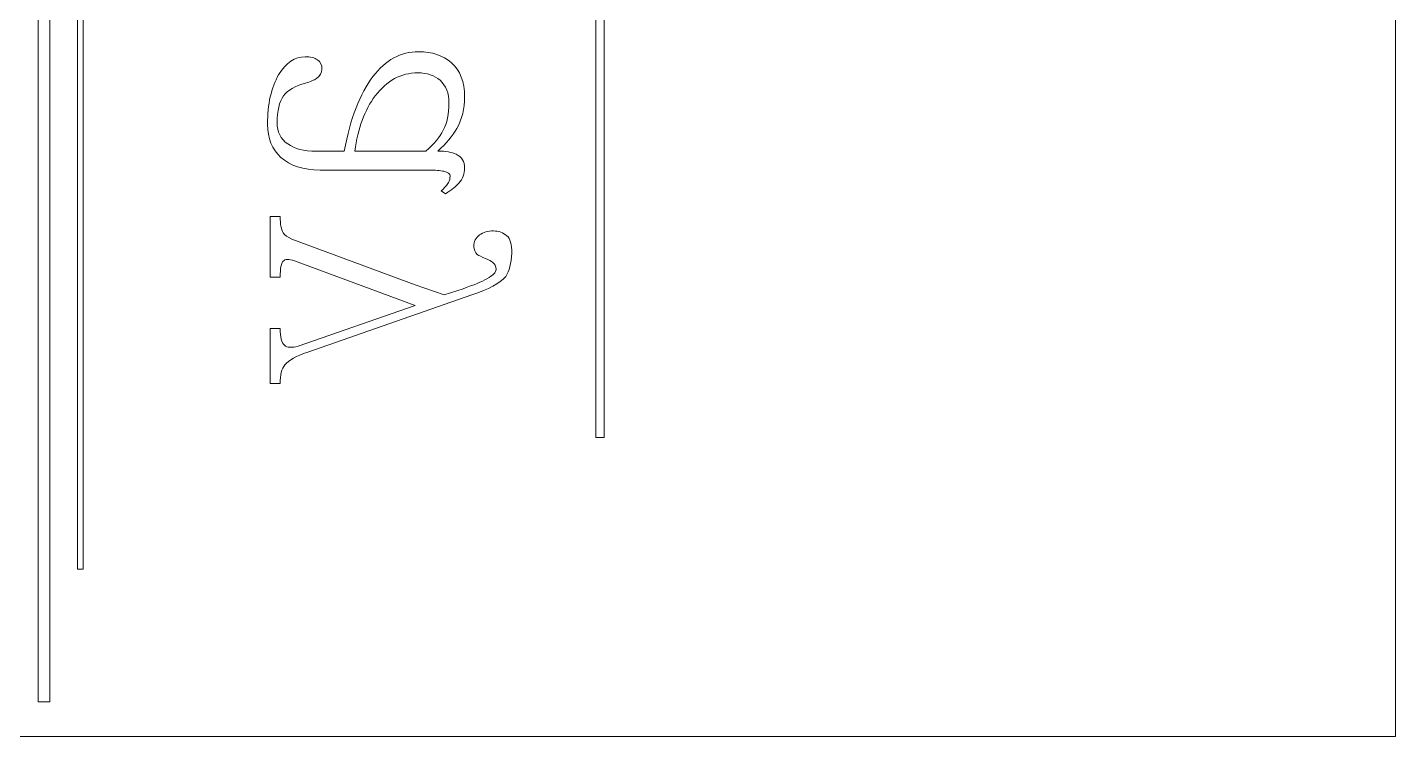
# Model space of a CAD drawing. Header units: millimetres. Extents: x -2181 to -135, y -809 to 517.
# Drawn here: x -892.7 to -832.3, y 397.5 to 428.8 of the extents above; entities that cross this region are included whole.
import ezdxf

# ---------------------------------------------------------------- set-up
doc = ezdxf.new("R2010")
doc.units = ezdxf.units.MM
doc.header["$MEASUREMENT"] = 0
doc.layers.add('layer 1', color=7, linetype='Continuous')

msp = doc.modelspace()

# ---------------------------------------------------------------- linework, layer by layer
at = {"layer": 'layer 1', "color": 250, "lineweight": 18}
msp.add_open_spline([(-1077.7513, 517.3548), (-1077.7513, 517.3548), (-1077.7513, 397.4972), (-1077.7513, 397.4972), (-1077.7513, 397.4972), (-1077.7513, 397.4972), (-832.2763, 397.4972), (-832.2763, 397.4972), (-832.2763, 397.4972), (-832.2763, 397.4972), (-832.2763, 517.3548), (-832.2763, 517.3548), (-832.2763, 517.3548), (-832.2763, 517.3548), (-1077.7513, 517.3548), (-1077.7513, 517.3548)], degree=3, knots=[0, 0, 0, 0, 0.2, 0.2, 0.2, 0.2, 0.4, 0.4, 0.4, 0.4, 0.6, 0.6, 0.6, 0.6, 1, 1, 1, 1], dxfattribs=at)
at = {"layer": 'layer 1', "color": 175, "lineweight": 18}
for points, knots in [([(-891.6817, 457.6028), (-891.6817, 457.6028), (-891.6817, 399.0324), (-891.6817, 399.0324), (-891.6817, 399.0324), (-891.6817, 399.0324), (-892.1966, 399.0324), (-892.1966, 399.0324), (-892.1966, 399.0324), (-892.1966, 399.0324), (-892.1966, 457.6028), (-892.1966, 457.6028), (-892.1966, 457.6028), (-892.1966, 457.6028), (-892.1966, 516.1731), (-892.1966, 516.1731), (-892.1966, 516.1731), (-892.1966, 516.1731), (-891.6817, 516.1731), (-891.6817, 516.1731), (-891.6817, 516.1731), (-891.6817, 516.1731), (-891.6817, 457.6028), (-891.6817, 457.6028)], [0, 0, 0, 0, 0.1428571, 0.1428571, 0.1428571, 0.1428571, 0.2857143, 0.2857143, 0.2857143, 0.2857143, 0.4285714, 0.4285714, 0.4285714, 0.4285714, 0.5714286, 0.5714286, 0.5714286, 0.5714286, 0.7142857, 0.7142857, 0.7142857, 0.7142857, 1, 1, 1, 1]), ([(-867.2153, 457.6028), (-867.2153, 457.6028), (-867.2153, 457.6997), (-867.2153, 457.6997), (-867.2153, 457.6997), (-867.2153, 457.6997), (-867.2153, 457.7966), (-867.2153, 457.7966), (-867.2153, 457.7966), (-867.2153, 457.7966), (-867.2153, 504.7018), (-867.2153, 504.7018), (-867.2153, 504.7018), (-867.2153, 504.7018), (-867.585, 504.7018), (-867.585, 504.7018), (-867.585, 504.7018), (-867.585, 504.7018), (-867.585, 457.7966), (-867.585, 457.7966), (-867.585, 457.7966), (-867.585, 457.7966), (-867.585, 457.6997), (-867.585, 457.6997), (-867.585, 457.6997), (-867.585, 457.6997), (-867.585, 457.6028), (-867.585, 457.6028), (-867.585, 457.6028), (-867.585, 457.6028), (-867.585, 410.6976), (-867.585, 410.6976), (-867.585, 410.6976), (-867.585, 410.6976), (-867.2153, 410.6976), (-867.2153, 410.6976), (-867.2153, 410.6976), (-867.2153, 410.6976), (-867.2153, 457.6028), (-867.2153, 457.6028)], [0, 0, 0, 0, 0.0909091, 0.0909091, 0.0909091, 0.0909091, 0.1818182, 0.1818182, 0.1818182, 0.1818182, 0.2727273, 0.2727273, 0.2727273, 0.2727273, 0.3636364, 0.3636364, 0.3636364, 0.3636364, 0.4545455, 0.4545455, 0.4545455, 0.4545455, 0.5454545, 0.5454545, 0.5454545, 0.5454545, 0.6363636, 0.6363636, 0.6363636, 0.6363636, 0.7272727, 0.7272727, 0.7272727, 0.7272727, 0.8181818, 0.8181818, 0.8181818, 0.8181818, 1, 1, 1, 1]), ([(-890.458, 457.6018), (-890.458, 457.6018), (-890.458, 404.8833), (-890.458, 404.8833), (-890.458, 404.8833), (-890.458, 404.8833), (-890.2003, 404.8833), (-890.2003, 404.8833), (-890.2003, 404.8833), (-890.2003, 404.8833), (-890.2003, 457.6018), (-890.2003, 457.6018)], [0, 0, 0, 0, 0.25, 0.25, 0.25, 0.25, 0.5, 0.5, 0.5, 0.5, 1, 1, 1, 1]), ([(-878.6847, 423.3258), (-878.4139, 424.7688), (-877.9907, 425.8647), (-877.4151, 426.6136), (-877.4151, 426.6136), (-876.8621, 427.3443), (-876.1907, 427.7096), (-875.4007, 427.7096), (-875.4007, 427.7096), (-874.8025, 427.7096), (-874.3229, 427.5498), (-873.9618, 427.2301), (-873.9618, 427.2301), (-873.5668, 426.883), (-873.3693, 426.3808), (-873.3693, 425.7232), (-873.3693, 425.7232), (-873.3693, 425.2026), (-873.4822, 424.7368), (-873.7079, 424.3259), (-873.7079, 424.3259), (-873.8998, 423.9971), (-874.1819, 423.6637), (-874.5543, 423.3258), (-874.5543, 423.3258), (-874.2044, 423.3258), (-873.9336, 423.2802), (-873.7417, 423.1888), (-873.7417, 423.1888), (-873.4935, 423.0701), (-873.3693, 422.8646), (-873.3693, 422.5723), (-873.3693, 422.5723), (-873.3693, 422.3258), (-873.454, 422.1066), (-873.6232, 421.9148), (-873.6232, 421.9148), (-873.7361, 421.7778), (-873.9336, 421.6225), (-874.2157, 421.449)], [0, 0, 0, 0, 0.0909091, 0.0909091, 0.0909091, 0.0909091, 0.1818182, 0.1818182, 0.1818182, 0.1818182, 0.2727273, 0.2727273, 0.2727273, 0.2727273, 0.3636364, 0.3636364, 0.3636364, 0.3636364, 0.4545455, 0.4545455, 0.4545455, 0.4545455, 0.5454545, 0.5454545, 0.5454545, 0.5454545, 0.6363636, 0.6363636, 0.6363636, 0.6363636, 0.7272727, 0.7272727, 0.7272727, 0.7272727, 0.8181818, 0.8181818, 0.8181818, 0.8181818, 1, 1, 1, 1]), ([(-879.7512, 422.4901), (-880.496, 422.4901), (-881.0716, 422.6774), (-881.4778, 423.0518), (-881.4778, 423.0518), (-881.8728, 423.408), (-882.0703, 423.892), (-882.0703, 424.5039), (-882.0703, 424.5039), (-882.0703, 425.399), (-881.9066, 426.1296), (-881.5794, 426.6958), (-881.5794, 426.6958), (-881.2521, 427.2256), (-880.8628, 427.4904), (-880.4114, 427.4904), (-880.4114, 427.4904), (-880.1744, 427.4904), (-879.9938, 427.4447), (-879.8697, 427.3534), (-879.8697, 427.3534), (-879.7342, 427.2621), (-879.6665, 427.1251), (-879.6665, 426.9424), (-879.6665, 426.9424), (-879.6665, 426.778), (-879.7455, 426.641), (-879.9035, 426.5314), (-879.9035, 426.5314), (-880.0164, 426.4584), (-880.18, 426.3899), (-880.3944, 426.326), (-880.3944, 426.326), (-880.8571, 426.1981), (-881.1788, 426.0109), (-881.3593, 425.7643), (-881.3593, 425.7643), (-881.5512, 425.4994), (-881.6471, 425.1021), (-881.6471, 424.5725), (-881.6471, 424.5725), (-881.6471, 424.1706), (-881.4891, 423.8601), (-881.1731, 423.6409), (-881.1731, 423.6409), (-880.8797, 423.4308), (-880.4621, 423.3258), (-879.9204, 423.3258)], [0, 0, 0, 0, 0.0769231, 0.0769231, 0.0769231, 0.0769231, 0.1538462, 0.1538462, 0.1538462, 0.1538462, 0.2307692, 0.2307692, 0.2307692, 0.2307692, 0.3076923, 0.3076923, 0.3076923, 0.3076923, 0.3846154, 0.3846154, 0.3846154, 0.3846154, 0.4615385, 0.4615385, 0.4615385, 0.4615385, 0.5384615, 0.5384615, 0.5384615, 0.5384615, 0.6153846, 0.6153846, 0.6153846, 0.6153846, 0.6923077, 0.6923077, 0.6923077, 0.6923077, 0.7692308, 0.7692308, 0.7692308, 0.7692308, 0.8461538, 0.8461538, 0.8461538, 0.8461538, 1, 1, 1, 1]), ([(-875.0791, 423.3258), (-874.7179, 423.6455), (-874.464, 423.9514), (-874.3173, 424.2437), (-874.3173, 424.2437), (-874.148, 424.5633), (-874.0634, 424.9652), (-874.0634, 425.4492), (-874.0634, 425.4492), (-874.0634, 425.8784), (-874.1932, 426.2118), (-874.4527, 426.4492), (-874.4527, 426.4492), (-874.701, 426.6684), (-875.0283, 426.778), (-875.4346, 426.778), (-875.4346, 426.778), (-876.1794, 426.778), (-876.8057, 426.4401), (-877.3136, 425.7643), (-877.3136, 425.7643), (-877.7875, 425.1341), (-878.0866, 424.3213), (-878.2107, 423.3258)], [0, 0, 0, 0, 0.1428571, 0.1428571, 0.1428571, 0.1428571, 0.2857143, 0.2857143, 0.2857143, 0.2857143, 0.4285714, 0.4285714, 0.4285714, 0.4285714, 0.5714286, 0.5714286, 0.5714286, 0.5714286, 0.7142857, 0.7142857, 0.7142857, 0.7142857, 1, 1, 1, 1]), ([(-874.4019, 421.5723), (-874.2552, 421.7002), (-874.148, 421.8235), (-874.0803, 421.9422), (-874.0803, 421.9422), (-874.0352, 422.0244), (-874.0126, 422.1157), (-874.0126, 422.2162), (-874.0126, 422.2162), (-874.0126, 422.3258), (-874.1029, 422.3988), (-874.2834, 422.4354), (-874.2834, 422.4354), (-874.4414, 422.4719), (-874.6615, 422.4901), (-874.9436, 422.4901)], [0, 0, 0, 0, 0.2, 0.2, 0.2, 0.2, 0.4, 0.4, 0.4, 0.4, 0.6, 0.6, 0.6, 0.6, 1, 1, 1, 1]), ([(-881.5117, 417.7639), (-881.5117, 417.7639), (-881.9518, 417.7639), (-881.9518, 417.7639), (-881.9518, 417.7639), (-881.9518, 417.7639), (-881.9518, 420.4352), (-881.9518, 420.4352)], [0, 0, 0, 0, 0.3333333, 0.3333333, 0.3333333, 0.3333333, 1, 1, 1, 1]), ([(-881.5117, 420.4352), (-881.5117, 420.1065), (-881.4665, 419.869), (-881.3762, 419.7229), (-881.3762, 419.7229), (-881.3085, 419.6224), (-881.1844, 419.5311), (-881.0038, 419.4489)], [0, 0, 0, 0, 0.3333333, 0.3333333, 0.3333333, 0.3333333, 1, 1, 1, 1]), ([(-873.4371, 417.257), (-872.9631, 417.4214), (-872.6132, 417.5676), (-872.3875, 417.6954), (-872.3875, 417.6954), (-872.1167, 417.8415), (-871.9812, 417.9785), (-871.9812, 418.1064), (-871.9812, 418.1064), (-871.9812, 418.2434), (-872.032, 418.3484), (-872.1336, 418.4215), (-872.1336, 418.4215), (-872.19, 418.4763), (-872.2972, 418.5311), (-872.4552, 418.5858), (-872.4552, 418.5858), (-872.6245, 418.6589), (-872.743, 418.7183), (-872.8107, 418.764), (-872.8107, 418.764), (-872.9123, 418.8553), (-872.9631, 418.974), (-872.9631, 419.1201), (-872.9631, 419.1201), (-872.9631, 419.3393), (-872.8784, 419.5083), (-872.7091, 419.627), (-872.7091, 419.627), (-872.5512, 419.7457), (-872.348, 419.8051), (-872.0997, 419.8051), (-872.0997, 419.8051), (-871.8627, 419.8051), (-871.6653, 419.732), (-871.5073, 419.5859), (-871.5073, 419.5859), (-871.3605, 419.4763), (-871.2872, 419.2206), (-871.2872, 418.8188), (-871.2872, 418.8188), (-871.3098, 418.3804), (-871.4, 418.0379), (-871.5581, 417.7913), (-871.5581, 417.7913), (-871.8176, 417.499), (-872.3142, 417.2296), (-873.0477, 416.983)], [0, 0, 0, 0, 0.0769231, 0.0769231, 0.0769231, 0.0769231, 0.1538462, 0.1538462, 0.1538462, 0.1538462, 0.2307692, 0.2307692, 0.2307692, 0.2307692, 0.3076923, 0.3076923, 0.3076923, 0.3076923, 0.3846154, 0.3846154, 0.3846154, 0.3846154, 0.4615385, 0.4615385, 0.4615385, 0.4615385, 0.5384615, 0.5384615, 0.5384615, 0.5384615, 0.6153846, 0.6153846, 0.6153846, 0.6153846, 0.6923077, 0.6923077, 0.6923077, 0.6923077, 0.7692308, 0.7692308, 0.7692308, 0.7692308, 0.8461538, 0.8461538, 0.8461538, 0.8461538, 1, 1, 1, 1]), ([(-881.0038, 419.4489), (-881.0038, 419.4489), (-875.553, 417.4214), (-875.553, 417.4214), (-875.553, 417.4214), (-875.553, 417.4214), (-874.2665, 416.983), (-874.2665, 416.983), (-874.2665, 416.983), (-874.2665, 416.983), (-873.4371, 417.257), (-873.4371, 417.257)], [0, 0, 0, 0, 0.25, 0.25, 0.25, 0.25, 0.5, 0.5, 0.5, 0.5, 1, 1, 1, 1]), ([(-880.8854, 418.49), (-881.1336, 418.5722), (-881.2973, 418.5676), (-881.3762, 418.4763), (-881.3762, 418.4763), (-881.4665, 418.3849), (-881.5117, 418.1475), (-881.5117, 417.7639)], [0, 0, 0, 0, 0.3333333, 0.3333333, 0.3333333, 0.3333333, 1, 1, 1, 1]), ([(-880.7161, 414.7226), (-880.7161, 414.7226), (-875.553, 416.5173), (-875.553, 416.5173), (-875.553, 416.5173), (-875.553, 416.5173), (-880.8854, 418.49), (-880.8854, 418.49)], [0, 0, 0, 0, 0.3333333, 0.3333333, 0.3333333, 0.3333333, 1, 1, 1, 1]), ([(-881.5117, 413.0787), (-881.5117, 413.0787), (-881.9518, 413.0787), (-881.9518, 413.0787), (-881.9518, 413.0787), (-881.9518, 413.0787), (-881.9518, 415.5035), (-881.9518, 415.5035), (-881.9518, 415.5035), (-881.9518, 415.5035), (-881.5117, 415.5035), (-881.5117, 415.5035)], [0, 0, 0, 0, 0.25, 0.25, 0.25, 0.25, 0.5, 0.5, 0.5, 0.5, 1, 1, 1, 1]), ([(-881.5117, 415.5035), (-881.5117, 415.1199), (-881.4496, 414.8734), (-881.3255, 414.7637), (-881.3255, 414.7637), (-881.2013, 414.6542), (-880.9982, 414.6405), (-880.7161, 414.7226)], [0, 0, 0, 0, 0.3333333, 0.3333333, 0.3333333, 0.3333333, 1, 1, 1, 1]), ([(-880.2929, 414.4624), (-880.8007, 414.2888), (-881.1392, 414.1016), (-881.3085, 413.9007), (-881.3085, 413.9007), (-881.4439, 413.7272), (-881.5117, 413.4532), (-881.5117, 413.0787)], [0, 0, 0, 0, 0.3333333, 0.3333333, 0.3333333, 0.3333333, 1, 1, 1, 1])]:
    msp.add_open_spline(points, degree=3, knots=knots, dxfattribs=at)
for points in [[(-879.9204, 423.3258), (-879.9204, 423.3258), (-878.6847, 423.3258), (-878.6847, 423.3258)], [(-878.2107, 423.3258), (-878.2107, 423.3258), (-875.0791, 423.3258), (-875.0791, 423.3258)], [(-874.9436, 422.4901), (-874.9436, 422.4901), (-879.7512, 422.4901), (-879.7512, 422.4901)], [(-874.2157, 421.449), (-874.2157, 421.449), (-874.4019, 421.5723), (-874.4019, 421.5723)], [(-881.9518, 420.4352), (-881.9518, 420.4352), (-881.5117, 420.4352), (-881.5117, 420.4352)], [(-873.0477, 416.983), (-873.0477, 416.983), (-880.2929, 414.4624), (-880.2929, 414.4624)]]:
    msp.add_open_spline(points, degree=3, dxfattribs=at)

doc.saveas('drawing.dxf')
